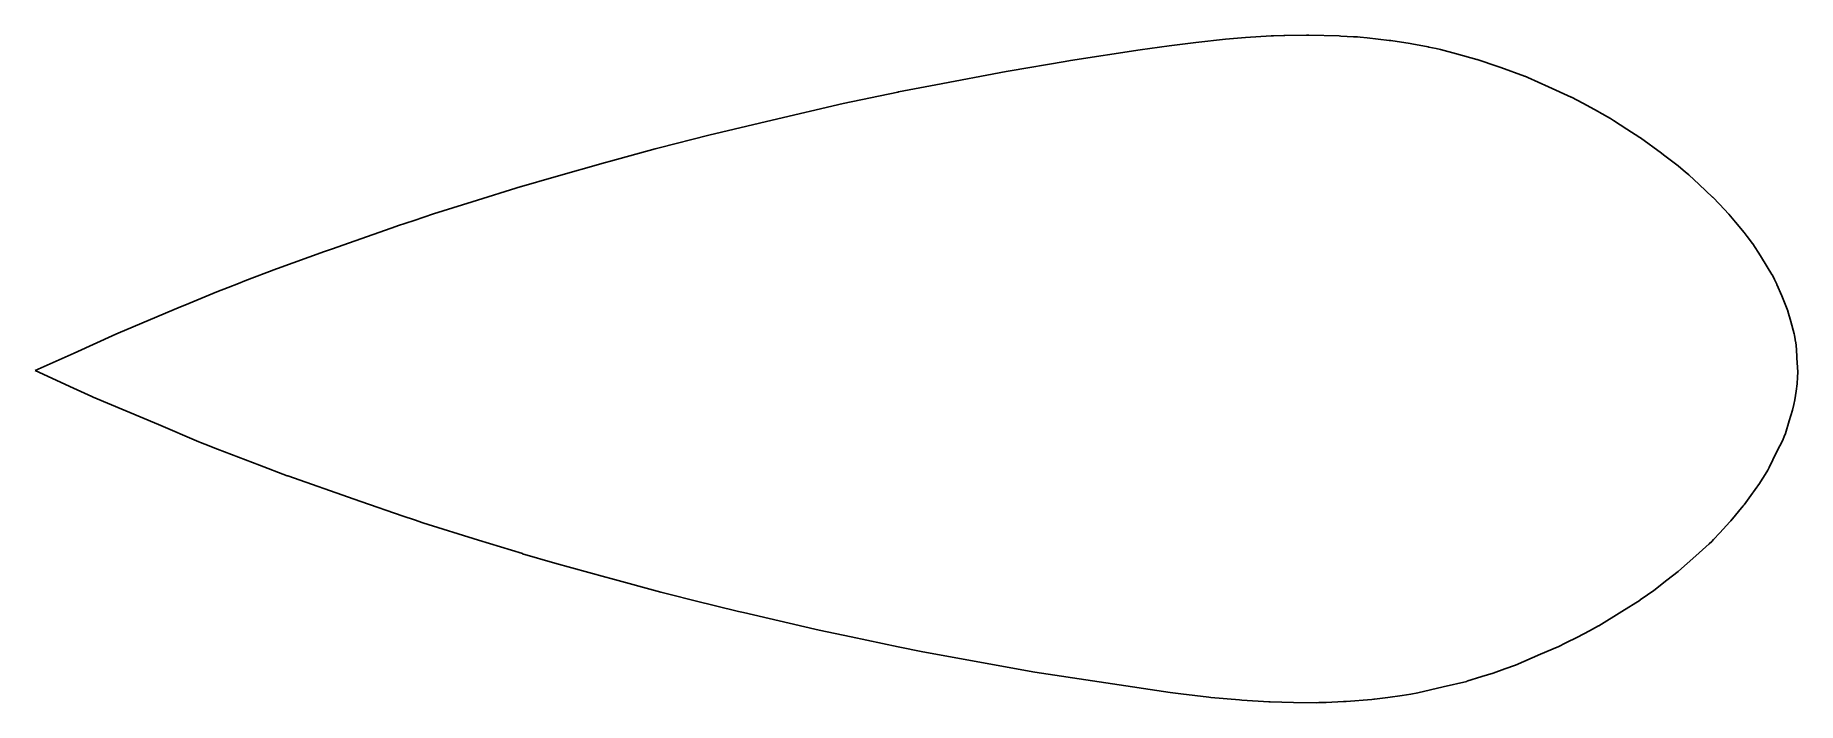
# Model space of a CAD drawing. Header units: metres. Extents: x -88 to 62, y -28 to 28.
import ezdxf

# ---------------------------------------------------------------- set-up
doc = ezdxf.new("R2010")
doc.units = ezdxf.units.M

msp = doc.modelspace()

# ---------------------------------------------------------------- linework, layer by layer
for p, q in [((6.47835, 27.155), (0.54376, 26.2417)), ((8.95287, 27.5123), (6.47835, 27.155)), ((11.2035, 27.7788), (8.95287, 27.5123)), ((13.7261, 28.0737), (11.2035, 27.7788)), ((13.7475, 28.0757), (13.7261, 28.0737)), ((15.4444, 28.1968), (13.7475, 28.0757)), ((17.6219, 28.3481), (15.4444, 28.1968)), ((17.8285, 28.3567), (17.6219, 28.3481)), ((18.7037, 28.3851), (17.8285, 28.3567)), ((18.7937, 28.3878), (18.7037, 28.3851)), ((20.6166, 28.3979), (18.7937, 28.3878)), ((20.8305, 28.397), (20.6166, 28.3979)), ((23.4038, 28.3423), (20.8305, 28.397)), ((23.542, 28.3358), (23.4038, 28.3423)), ((24.6245, 28.2786), (23.542, 28.3358)), ((24.975, 28.2537), (24.6245, 28.2786)), ((25.2057, 28.235), (24.975, 28.2537)), ((25.7803, 28.1789), (25.2057, 28.235)), ((27.653, 27.9658), (25.7803, 28.1789)), ((27.7945, 27.9473), (27.653, 27.9658)), ((29.4529, 27.6944), (27.7945, 27.9473)), ((29.5879, 27.6707), (29.4529, 27.6944)), ((30.9932, 27.4107), (29.5879, 27.6707)), ((31.0507, 27.3987), (30.9932, 27.4107)), ((31.6612, 27.2671), (31.0507, 27.3987)), ((32.0292, 27.1841), (31.6612, 27.2671)), ((33.385, 26.824), (32.0292, 27.1841)), ((0.10063, 26.1702), (-4.58398, 25.3806)), ((0.54376, 26.2417), (0.10063, 26.1702)), ((35.1134, 26.3528), (33.385, 26.824)), ((35.1558, 26.3399), (35.1134, 26.3528)), ((36.9055, 25.7334), (35.1558, 26.3399)), ((37.1546, 25.6452), (36.9055, 25.7334)), ((39.1786, 24.9202), (37.1546, 25.6452)), ((-10.9249, 24.1961), (-14.0866, 23.5816)), ((-4.92171, 25.3206), (-10.9249, 24.1961)), ((-4.58398, 25.3806), (-4.92171, 25.3206)), ((39.2049, 24.9097), (39.1786, 24.9202)), ((39.4064, 24.8288), (39.2049, 24.9097)), ((39.4669, 24.8042), (39.4064, 24.8288)), ((41.2131, 24.0154), (39.4669, 24.8042)), ((43.1556, 23.133), (41.2131, 24.0154)), ((-18.811, 22.587), (-24.8509, 21.1758)), ((-18.8046, 22.5884), (-18.811, 22.587)), ((-14.1522, 23.5682), (-18.8046, 22.5884)), ((-14.0866, 23.5816), (-14.1522, 23.5682)), ((43.1691, 23.1263), (43.1556, 23.133)), ((44.1351, 22.619), (43.1691, 23.1263)), ((45.442, 21.9124), (44.1351, 22.619)), ((-24.8509, 21.1758), (-30.2296, 19.9182)), ((45.5312, 21.8618), (45.442, 21.9124)), ((46.4887, 21.3108), (45.5312, 21.8618)), ((46.7664, 21.1456), (46.4887, 21.3108)), ((47.8999, 20.4096), (46.7664, 21.1456)), ((-30.2296, 19.9182), (-34.4492, 18.8353)), ((49.0022, 19.7103), (47.8999, 20.4096)), ((49.0613, 19.6701), (49.0022, 19.7103)), ((50.8273, 18.3748), (49.0613, 19.6701)), ((-34.7958, 18.7438), (-38.6008, 17.7022)), ((-34.4492, 18.8353), (-34.7958, 18.7438)), ((51.0042, 18.2421), (50.8273, 18.3748)), ((52.2617, 17.2845), (51.0042, 18.2421)), ((-39.0186, 17.5874), (-43.4367, 16.3392)), ((-38.6008, 17.7022), (-39.0186, 17.5874)), ((52.2945, 17.2576), (52.2617, 17.2845)), ((52.8685, 16.7776), (52.2945, 17.2576)), ((53.1711, 16.5209), (52.8685, 16.7776)), ((54.0404, 15.7106), (53.1711, 16.5209)), ((-46.2116, 15.5291), (-50.3757, 14.231)), ((-46.185, 15.5371), (-46.2116, 15.5291)), ((-43.4367, 16.3392), (-46.185, 15.5371)), ((55.1878, 14.648), (54.0404, 15.7106)), ((-50.3757, 14.231), (-53.6543, 13.2067)), ((55.1996, 14.6362), (55.1878, 14.648)), ((55.7704, 14.0331), (55.1996, 14.6362)), ((56.5633, 13.1953), (55.7704, 14.0331)), ((-56.7862, 12.1721), (-62.3577, 10.2061)), ((-56.7223, 12.1936), (-56.7862, 12.1721)), ((-55.3062, 12.6626), (-56.7223, 12.1936)), ((-53.6543, 13.2067), (-55.3062, 12.6626)), ((56.5736, 13.1838), (56.5633, 13.1953)), ((57.1382, 12.5121), (56.5736, 13.1838)), ((57.8663, 11.6395), (57.1382, 12.5121)), ((58.1371, 11.2818), (57.8663, 11.6395)), ((58.5829, 10.6819), (58.1371, 11.2818)), ((58.602, 10.6552), (58.5829, 10.6819)), ((59.2606, 9.63681), (58.602, 10.6552)), ((-62.9343, 10.0015), (-66.9443, 8.56766)), ((-62.3577, 10.2061), (-62.9343, 10.0015)), ((59.3512, 9.49374), (59.2606, 9.63681)), ((60.2236, 8.07278), (59.3512, 9.49374)), ((-69.7104, 7.51118), (-70.2506, 7.3054)), ((-67.0361, 8.5332), (-69.7104, 7.51118)), ((-66.9443, 8.56766), (-67.0361, 8.5332)), ((60.2453, 8.03282), (60.2236, 8.07278)), ((60.4444, 7.65952), (60.2453, 8.03282)), ((60.4559, 7.63724), (60.4444, 7.65952)), ((60.6054, 7.3419), (60.4559, 7.63724)), ((-72.097, 6.58212), (-74.8356, 5.46243)), ((-71.1488, 6.95709), (-72.097, 6.58212)), ((-70.2506, 7.3054), (-71.1488, 6.95709)), ((60.6636, 7.22415), (60.6054, 7.3419)), ((60.6692, 7.21257), (60.6636, 7.22415)), ((61.0788, 6.23329), (60.6692, 7.21257)), ((61.5978, 4.95798), (61.0788, 6.23329)), ((-75.1982, 5.31294), (-80.5018, 3.08316)), ((-74.8356, 5.46243), (-75.1982, 5.31294)), ((61.6057, 4.93474), (61.5978, 4.95798)), ((61.8458, 4.07402), (61.6057, 4.93474)), ((-80.5018, 3.08316), (-80.7081, 2.99347)), ((62.1301, 3.01105), (61.8458, 4.07402)), ((62.1525, 2.89888), (62.1301, 3.01105)), ((-80.7081, 2.99347), (-84.2586, 1.36603)), ((62.2188, 2.53854), (62.1525, 2.89888)), ((62.224, 2.50862), (62.2188, 2.53854)), ((62.2692, 2.24007), (62.224, 2.50862)), ((62.2715, 2.22522), (62.2692, 2.24007)), ((62.2938, 2.07741), (62.2715, 2.22522)), ((62.3534, 1.12698), (62.2938, 2.07741)), ((-84.2586, 1.36603), (-87.5599, -0.11781)), ((62.3628, 0.97211), (62.3534, 1.12698)), ((62.4365, -0.25269), (62.3628, 0.97211)), ((-87.5599, -0.11781), (-84.3069, -1.59837)), ((62.2916, -1.87502), (62.3795, -1.24361)), ((62.3795, -1.24361), (62.4133, -0.65765)), ((62.4133, -0.65765), (62.4365, -0.25378)), ((62.4365, -0.25378), (62.4365, -0.25269)), ((-84.3069, -1.59837), (-82.7448, -2.31749)), ((-82.7448, -2.31749), (-82.6297, -2.36871)), ((-82.6297, -2.36871), (-77.0835, -4.68289)), ((62.0003, -3.47662), (62.1027, -2.9998)), ((62.1027, -2.9998), (62.1894, -2.60297)), ((62.1894, -2.60297), (62.1898, -2.60065)), ((62.1898, -2.60065), (62.2916, -1.87502)), ((61.3821, -5.45976), (61.7158, -4.38268)), ((61.7158, -4.38268), (61.9979, -3.48647)), ((61.9979, -3.48647), (62.0003, -3.47662)), ((-77.0835, -4.68289), (-73.6242, -6.1617)), ((60.6406, -7.04095), (61.1846, -5.95953)), ((61.1846, -5.95953), (61.1925, -5.94048)), ((61.1925, -5.94048), (61.2773, -5.72261)), ((61.2773, -5.72261), (61.3821, -5.45976)), ((-73.6242, -6.1617), (-73.484, -6.21786)), ((-73.484, -6.21786), (-73.1142, -6.36374)), ((-73.1142, -6.36374), (-72.056, -6.78642)), ((-72.056, -6.78642), (-68.4859, -8.1467)), ((60.0174, -8.34657), (60.6406, -7.04095)), ((-68.4859, -8.1467), (-66.1148, -9.04678)), ((59.2753, -9.57109), (59.6622, -8.94431)), ((59.6622, -8.94431), (59.8861, -8.57843)), ((59.8861, -8.57843), (59.8911, -8.56981)), ((59.8911, -8.56981), (60.0174, -8.34657)), ((-66.1148, -9.04678), (-66.0723, -9.06242)), ((-66.0723, -9.06242), (-60.4291, -11.0367)), ((58.435, -10.7235), (59.1843, -9.71173)), ((59.1843, -9.71173), (59.2753, -9.57109)), ((-60.4291, -11.0367), (-59.8399, -11.242)), ((-59.8399, -11.242), (-56.2606, -12.4887)), ((56.7463, -12.8796), (57.8036, -11.6124)), ((57.8036, -11.6124), (57.8625, -11.5376)), ((57.8625, -11.5376), (58.435, -10.7235)), ((-56.2606, -12.4887), (-55.2885, -12.8076)), ((-55.2885, -12.8076), (-54.5615, -13.046)), ((-54.5615, -13.046), (-49.8264, -14.5158)), ((55.8193, -13.9037), (56.6675, -12.9699)), ((56.6675, -12.9699), (56.7463, -12.8796)), ((-49.8264, -14.5158), (-46.0951, -15.6755)), ((53.7553, -15.8748), (54.8989, -14.8455)), ((54.8989, -14.8455), (55.1169, -14.6291)), ((55.1169, -14.6291), (55.2805, -14.4668)), ((55.2805, -14.4668), (55.8193, -13.9037)), ((-46.0951, -15.6755), (-46.0791, -15.6803)), ((-46.0791, -15.6803), (-43.3291, -16.4748)), ((-43.3291, -16.4748), (-39.0008, -17.6844)), ((52.2944, -17.1745), (53.7553, -15.8748)), ((-39.0008, -17.6844), (-38.5876, -17.7969)), ((-38.5876, -17.7969), (-34.3111, -18.9494)), ((50.1841, -18.8039), (51.3064, -17.943)), ((51.3064, -17.943), (52.2664, -17.1975)), ((52.2664, -17.1975), (52.2944, -17.1745)), ((-34.3111, -18.9494), (-33.5274, -19.1532)), ((-33.5274, -19.1532), (-31.5045, -19.664)), ((49.0288, -19.6163), (49.6358, -19.1897)), ((49.6358, -19.1897), (50.1841, -18.8039)), ((-31.5045, -19.664), (-27.6967, -20.5907)), ((-27.6967, -20.5907), (-27.2842, -20.6891)), ((-27.2842, -20.6891), (-21.2034, -22.0925)), ((45.5115, -21.8031), (47.4652, -20.5842)), ((47.4652, -20.5842), (49.0259, -19.6183)), ((49.0259, -19.6183), (49.0288, -19.6163)), ((-21.2034, -22.0925), (-20.8465, -22.1717)), ((-20.8465, -22.1717), (-18.1154, -22.7392)), ((43.694, -22.7861), (44.7053, -22.2372)), ((44.7053, -22.2372), (45.4863, -21.8173)), ((45.4863, -21.8173), (45.5115, -21.8031)), ((-18.1154, -22.7392), (-14.1268, -23.5982)), ((-14.1268, -23.5982), (-12.0175, -24.0164)), ((40.5332, -24.2307), (41.952, -23.6386)), ((41.952, -23.6386), (42.0381, -23.5982)), ((42.0381, -23.5982), (42.7016, -23.2664)), ((42.7016, -23.2664), (43.694, -22.7861)), ((-12.0175, -24.0164), (-2.48697, -25.7477)), ((36.5221, -25.8313), (37.5171, -25.472)), ((37.5171, -25.472), (38.4197, -25.1471)), ((38.4197, -25.1471), (38.4265, -25.1445)), ((38.4265, -25.1445), (40.5332, -24.2307)), ((-2.48697, -25.7477), (9.02704, -27.4877)), ((32.2586, -27.0104), (34.276, -26.5323)), ((34.276, -26.5323), (34.2786, -26.5316)), ((34.2786, -26.5316), (35.5595, -26.1315)), ((35.5595, -26.1315), (36.5221, -25.8313)), ((9.02704, -27.4877), (9.93517, -27.6036)), ((9.93517, -27.6036), (12.3065, -27.8773)), ((12.3065, -27.8773), (12.4982, -27.8978)), ((12.4982, -27.8978), (14.918, -28.1161)), ((14.918, -28.1161), (15.1297, -28.1319)), ((15.1297, -28.1319), (17.4353, -28.2823)), ((17.4353, -28.2823), (17.538, -28.287)), ((17.538, -28.287), (19.5332, -28.3298)), ((19.5332, -28.3298), (21.444, -28.3502)), ((21.444, -28.3502), (21.6904, -28.3454)), ((21.6904, -28.3454), (22.2488, -28.3318)), ((22.2488, -28.3318), (22.29, -28.3306)), ((22.29, -28.3306), (23.7888, -28.2481)), ((23.7888, -28.2481), (23.9975, -28.2355)), ((23.9975, -28.2355), (26.1775, -28.0774)), ((26.1775, -28.0774), (26.3583, -28.0608)), ((26.3583, -28.0608), (26.4224, -28.0541)), ((26.4224, -28.0541), (27.5595, -27.9009)), ((27.5595, -27.9009), (28.7666, -27.7498)), ((28.7666, -27.7498), (29.5192, -27.6211)), ((29.5192, -27.6211), (30.0932, -27.5225)), ((30.0932, -27.5225), (30.0982, -27.5215)), ((30.0982, -27.5215), (32.2586, -27.0104))]:
    msp.add_line(p, q)

doc.saveas('drawing.dxf')
